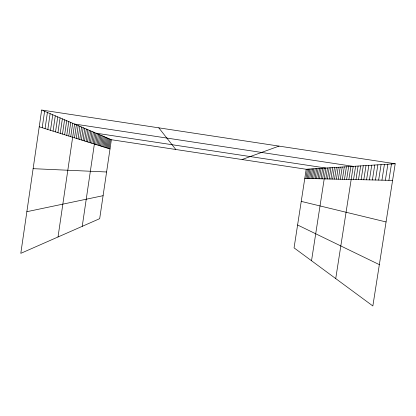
<?xml version="1.0" encoding="UTF-8"?>
<svg xmlns="http://www.w3.org/2000/svg" width="416" height="416" viewBox="0 0 416 416"><rect width="100%" height="100%" fill="white"/><g stroke="black" fill="none" stroke-linecap="round" stroke-linejoin="round"><path stroke-width="0.62" d="M41.662 110.037L20.8 253.344L99.689 218.665L111.374 139.724L41.662 110.037L395.2 163.764L372.85 305.963L294.065 247.868L306.197 169.265L395.2 163.764M42.198 127.733L44.595 111.285M45.063 128.627L47.414 112.486M47.819 129.49L50.133 113.646M50.482 130.322L52.754 114.759M53.05 131.128L55.281 115.835M55.531 131.903L57.725 116.875M57.923 132.652L60.081 117.879M60.237 133.375L62.364 118.851M62.478 134.077L64.568 119.792M64.641 134.753L66.7 120.702M66.742 135.408L68.765 121.581M68.775 136.042L70.767 122.434M70.741 136.661L72.706 123.256M58.022 236.98L74.589 124.056L353.22 166.358L335.728 278.59M74.506 137.836L76.414 124.836M76.305 138.398L78.182 125.59M78.052 138.944L79.903 126.324M79.747 139.474L81.572 127.036M81.396 139.989L83.195 127.722M82.997 140.494L84.776 128.398M84.552 140.982L86.31 129.048M86.07 141.456L87.802 129.688M87.547 141.913L89.258 130.307M88.982 142.366L90.672 130.91M90.381 142.802L92.05 131.492M91.749 143.229L93.392 132.064M93.075 143.645L94.702 132.626M82.238 226.335L95.976 133.167L325.894 168.048L311.527 260.749M95.675 144.456L97.256 133.713M96.944 144.856L98.509 134.243M98.181 145.241L99.726 134.763M99.388 145.621L100.916 135.268M100.563 145.985L102.076 135.762M101.712 146.349L103.204 136.245M102.835 146.697L104.312 136.718M103.932 147.04L105.388 137.176M105.004 147.378L106.444 137.623M106.049 147.701L107.474 138.065M107.073 148.023L108.482 138.492M108.072 148.335L109.465 138.913M109.049 148.642L110.427 139.324M305.968 178.469L307.398 169.192M307.185 178.495L308.63 169.114M308.428 178.526L309.894 169.036M309.702 178.552L311.184 168.958M311.002 178.584L312.499 168.875M312.333 178.61L313.851 168.792M313.695 178.641L315.229 168.709M315.089 178.672L316.644 168.62M316.519 178.703L318.094 168.532M317.985 178.74L319.576 168.438M319.483 178.771L321.1 168.345M321.022 178.807L322.655 168.246M322.598 178.838L324.256 168.147M325.827 178.911L327.527 167.944M327.475 178.948L329.196 167.84M329.17 178.984L330.912 167.736M330.907 179.026L332.675 167.627M332.691 179.062L334.485 167.518M334.526 179.104L336.341 167.398M336.409 179.145L338.25 167.284M338.343 179.192L340.21 167.159M340.33 179.234L342.228 167.04M342.378 179.28L344.302 166.91M344.479 179.327L346.434 166.774M346.648 179.374L348.629 166.639M348.878 179.426L350.891 166.499M353.543 179.53L355.623 166.208M355.987 179.582L358.098 166.057M358.504 179.639L360.651 165.896M361.104 179.696L363.288 165.734M363.792 179.754L366.007 165.568M366.564 179.816L368.82 165.391M369.434 179.884L371.727 165.214M372.403 179.946L374.738 165.027M375.471 180.014L377.848 164.835M378.648 180.086L381.072 164.637M381.945 180.159L384.41 164.429M385.362 180.237L387.873 164.216M388.908 180.315L391.466 163.992M242.044 159.536L279.006 146.104M26.863 211.697L103.09 195.686M304.777 178.443L392.584 180.398M33.124 168.672L106.6 171.985M111.374 139.724L306.197 169.265M301.236 201.386L386.053 221.946M39.224 126.802L110.006 148.938M297.596 224.994L379.345 264.638M158.803 127.837L175.807 149.495"/></g></svg>
